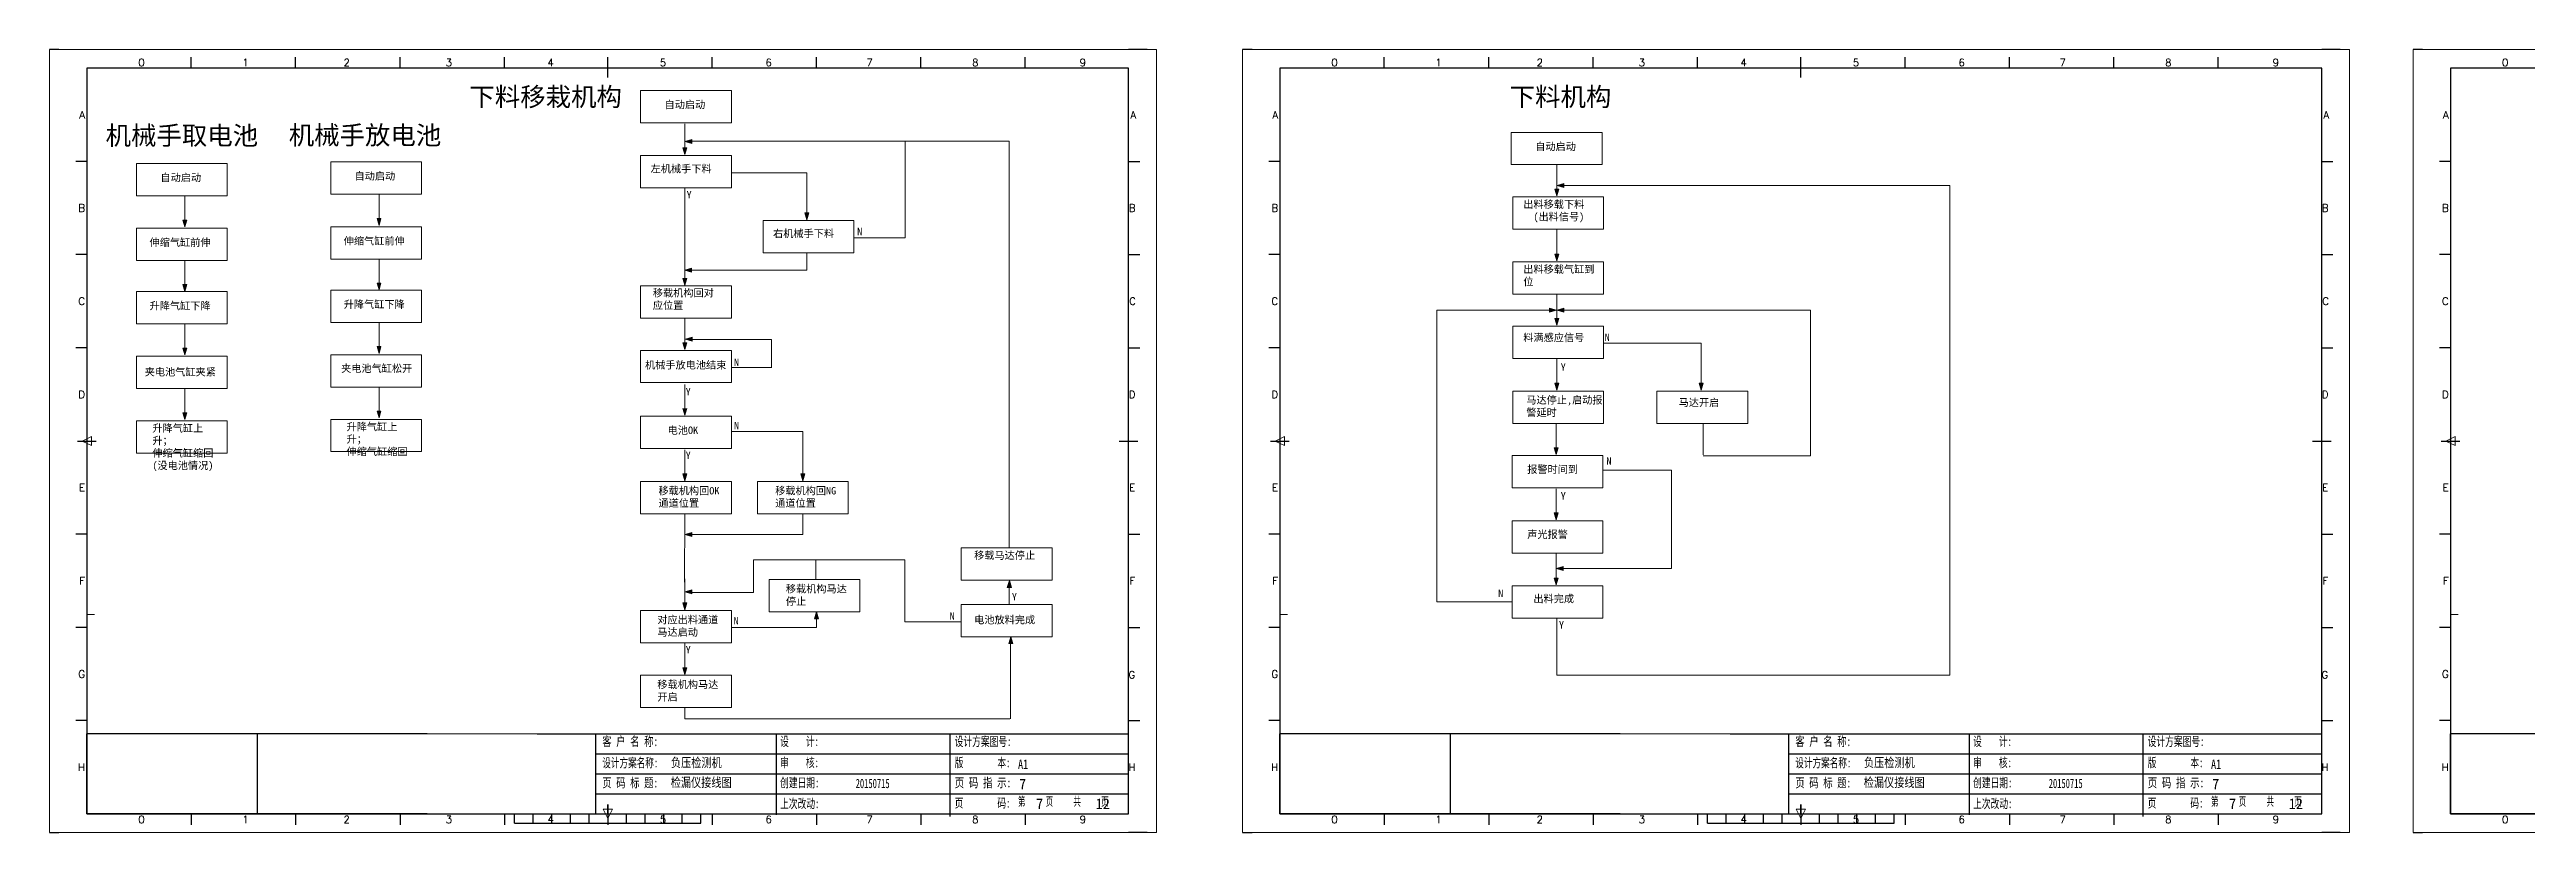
# Model space of a CAD drawing. Extents: x 2511 to 8703, y -745 to 3310.
# Drawn here: x 3461 to 4125, y -513 to -303 of the extents above; entities that cross this region are included whole.
import ezdxf
from ezdxf.enums import TextEntityAlignment as Align

# ---------------------------------------------------------------- set-up
doc = ezdxf.new("R2010")
doc.units = 0
doc.header["$MEASUREMENT"] = 0
doc.layers.add('AE_BOR', color=1, linetype='Continuous')
doc.layers.add('MISC', color=2, linetype='Continuous')
doc.styles.add('Standard0.67', font='', dxfattribs={"width": 0.67})
doc.styles.add('Standard_0.8', font='', dxfattribs={"width": 0.8})
doc.styles.add('WD', font='romans.shx', dxfattribs={"bigfont": 'gbcbig.shx'})
doc.styles.add('样式 0', font='')
doc.styles.get('Standard0.67').set_extended_font_data('FangSong_GB2312')
doc.styles.get('Standard_0.8').set_extended_font_data('FangSong_GB2312')
doc.styles.get('样式 0').set_extended_font_data('KaiTi_GB2312')

# ---------------------------------------------------------------- blocks, each defined once
blk = doc.blocks.new('gb_a2_a')
for p, q in [((584, 410), (25, 410)), ((25, 410), (25, 10)), ((584, 10), (584, 410)), ((25, 10), (584, 10))]:
    blk.add_line(p, q)
at = {"lineweight": 9, "ltscale": 0.1}
blk.add_line((25, 116.9), (29, 116.9), dxfattribs=at)
at = {"layer": 'AE_BOR', "lineweight": 30}
for p, q in [((10, 420), (4.9, 420)), ((594, 420), (584, 420)), ((4.9, 0), (10, 0)), ((594, 0), (584, 0))]:
    blk.add_line(p, q, dxfattribs=at)
at = {"layer": 'AE_BOR', "color": 1, "lineweight": 15}
for p, q in [((4.9, 420), (598.9, 420)), ((4.9, 0), (4.9, 420)), ((598.9, 420), (598.9, 0)), ((22.5, 210), (27.5, 212.5)), ((27.5, 207.5), (22.5, 210)), ((27.5, 212.5), (27.5, 207.5)), ((598.9, 0), (4.9, 0)), ((304.5, 7.5), (302, 12.5)), ((302, 12.5), (307, 12.5)), ((307, 12.5), (304.5, 7.5))]:
    blk.add_line(p, q, dxfattribs=at)
at = {"layer": 'AE_BOR'}
for p, q in [((81, 410), (81, 416)), ((137, 410), (137, 416)), ((193, 410), (193, 416)), ((249, 410), (249, 416)), ((304.5, 410), (304.5, 416)), ((360.5, 410), (360.5, 416)), ((416.5, 410), (416.5, 416)), ((472.5, 410), (472.5, 416)), ((528.5, 410), (528.5, 416)), ((25, 360), (19, 360)), ((584, 360), (590, 360)), ((25, 310), (19, 310)), ((584, 310), (590, 310)), ((25, 260), (19, 260)), ((584, 260), (590, 260)), ((25, 160), (19, 160)), ((584, 160), (590, 160)), ((25, 110), (19, 110)), ((584, 110), (590, 110)), ((25, 60), (19, 60)), ((584, 60), (590, 60)), ((81, 10), (81, 4)), ((137, 10), (137, 4)), ((193, 10), (193, 4)), ((249, 10), (249, 4)), ((304.5, 10), (304.5, 4)), ((360.5, 10), (360.5, 4)), ((416.5, 10), (416.5, 4)), ((472.5, 10), (472.5, 4)), ((528.5, 10), (528.5, 4))]:
    blk.add_line(p, q, dxfattribs=at)
at = {"layer": 'AE_BOR', "color": 2, "lineweight": 30}
for p, q in [((304.5, 405), (304.5, 415)), ((20, 210), (30, 210)), ((579, 210), (589, 210)), ((304.5, 10), (304.5, 15)), ((304.5, 15), (304.5, 5)), ((254.5, 5), (254.5, 10)), ((254.5, 5), (354.5, 5)), ((264.5, 5), (264.5, 10)), ((274.5, 5), (274.5, 10)), ((284.5, 5), (284.5, 10)), ((294.5, 5), (294.5, 10)), ((304.5, 10), (304.5, 5)), ((314.5, 5), (314.5, 10)), ((324.5, 5), (324.5, 10)), ((334.5, 5), (334.5, 10)), ((344.5, 5), (344.5, 10)), ((354.5, 5), (354.5, 10))]:
    blk.add_line(p, q, dxfattribs=at)
at = {"layer": 'AE_BOR', "style": 'WD'}
for s, p in [('0', (54.3, 411)), ('1', (110.1, 411)), ('2', (164.4, 411)), ('3', (219.2, 411)), ('4', (273.8, 411)), ('5', (334.1, 411)), ('6', (390.8, 411)), ('7', (445, 411)), ('8', (501.7, 411)), ('9', (559.4, 411)), ('0', (54.3, 5)), ('1', (110.1, 5)), ('2', (164.4, 5)), ('3', (219.2, 5)), ('4', (273.8, 5)), ('5', (334.1, 5)), ('6', (390.8, 5)), ('7', (445, 5)), ('8', (501.7, 5)), ('9', (559.4, 5))]:
    blk.add_text(s, height=4, dxfattribs=at).set_placement(p, align=Align.CENTER)
for s, p in [('A', (24, 385)), ('A', (588, 385)), ('B', (24, 335)), ('B', (587.7, 335)), ('C', (24, 285)), ('C', (587.9, 285)), ('D', (24, 235)), ('D', (587.7, 235)), ('E', (24, 185)), ('E', (587.5, 185)), ('F', (24, 135)), ('F', (587.5, 135)), ('F', (587.5, 135)), ('G', (24, 85)), ('G', (587.5, 84.6)), ('H', (24, 35)), ('H', (587.7, 35))]:
    blk.add_text(s, height=4, dxfattribs=at).set_placement(p, align=Align.MIDDLE_RIGHT)

msp = doc.modelspace()

# ---------------------------------------------------------------- hatches: boundary and pattern name
at = {"lineweight": 0}
for points in [[(3631.22, -329.32), (3630.68, -329.32), (3631.22, -331.15)], [(3631.76, -329.32), (3631.22, -329.32), (3631.22, -331.15)], [(3633.08, -327.61), (3633.08, -327.07), (3631.25, -327.61)], [(3633.08, -328.15), (3633.08, -327.61), (3631.25, -327.61)], [(3867.06, -339.46), (3867.06, -338.92), (3865.23, -339.46)], [(3865.2, -340.39), (3864.66, -340.39), (3865.2, -342.22)], [(3865.74, -340.39), (3865.2, -340.39), (3865.2, -342.22)], [(3867.06, -340), (3867.06, -339.46), (3865.23, -339.46)], [(3497.08, -348.7), (3496.54, -348.7), (3497.08, -350.53)], [(3497.62, -348.7), (3497.08, -348.7), (3497.08, -350.53)], [(3549.17, -348.31), (3548.63, -348.31), (3549.17, -350.13)], [(3549.7, -348.31), (3549.17, -348.31), (3549.17, -350.13)], [(3663.95, -346.81), (3663.41, -346.81), (3663.95, -348.63)], [(3664.49, -346.81), (3663.95, -346.81), (3663.95, -348.63)], [(3865.2, -357.81), (3864.66, -357.81), (3865.2, -359.63)], [(3865.74, -357.81), (3865.2, -357.81), (3865.2, -359.63)], [(3631.22, -364.35), (3630.68, -364.35), (3631.22, -366.17)], [(3633.04, -362.15), (3633.04, -361.61), (3631.21, -362.15)], [(3633.04, -362.69), (3633.04, -362.15), (3631.21, -362.15)], [(3631.76, -364.35), (3631.22, -364.35), (3631.22, -366.17)], [(3497.08, -366.03), (3496.54, -366.03), (3497.08, -367.86)], [(3497.62, -366.03), (3497.08, -366.03), (3497.08, -367.86)], [(3549.17, -365.63), (3548.63, -365.63), (3549.17, -367.46)], [(3549.7, -365.63), (3549.17, -365.63), (3549.17, -367.46)], [(3863.26, -372.37), (3863.26, -372.91), (3865.09, -372.91)], [(3863.26, -372.91), (3863.26, -373.45), (3865.09, -372.91)], [(3865.2, -375.07), (3864.66, -375.07), (3865.2, -376.9)], [(3865.74, -375.07), (3865.2, -375.07), (3865.2, -376.9)], [(3867.06, -372.88), (3867.06, -372.34), (3865.23, -372.88)], [(3867.06, -373.42), (3867.06, -372.88), (3865.23, -372.88)], [(3497.08, -383.04), (3496.54, -383.04), (3497.08, -384.86)], [(3497.62, -383.04), (3497.08, -383.04), (3497.08, -384.86)], [(3549.17, -382.64), (3548.63, -382.64), (3549.17, -384.47)], [(3549.7, -382.64), (3549.17, -382.64), (3549.17, -384.47)], [(3631.22, -381.62), (3630.68, -381.62), (3631.22, -383.44)], [(3631.76, -381.62), (3631.22, -381.62), (3631.22, -383.44)], [(3633.21, -380.67), (3633.21, -380.13), (3631.39, -380.67)], [(3633.21, -381.2), (3633.21, -380.67), (3631.39, -380.67)], [(3865.2, -392.49), (3864.66, -392.49), (3865.2, -394.31)], [(3865.74, -392.49), (3865.2, -392.49), (3865.2, -394.31)], [(3903.91, -392.49), (3903.37, -392.49), (3903.91, -394.31)], [(3904.44, -392.49), (3903.91, -392.49), (3903.91, -394.31)], [(3497.08, -400.37), (3496.54, -400.37), (3497.08, -402.2)], [(3497.62, -400.37), (3497.08, -400.37), (3497.08, -402.2)], [(3549.17, -399.98), (3548.63, -399.98), (3549.17, -401.8)], [(3549.7, -399.98), (3549.17, -399.98), (3549.17, -401.8)], [(3631.22, -399.25), (3630.68, -399.25), (3631.22, -401.08)], [(3631.76, -399.25), (3631.22, -399.25), (3631.22, -401.08)], [(3865.02, -409.79), (3864.48, -409.79), (3865.02, -411.61)], [(3865.56, -409.79), (3865.02, -409.79), (3865.02, -411.61)], [(3631.22, -416.81), (3630.68, -416.81), (3631.22, -418.64)], [(3631.76, -416.81), (3631.22, -416.81), (3631.22, -418.64)], [(3662.9, -416.81), (3662.36, -416.81), (3662.9, -418.64)], [(3663.44, -416.81), (3662.9, -416.81), (3662.9, -418.64)], [(3865.02, -427.26), (3864.48, -427.26), (3865.02, -429.08)], [(3865.56, -427.26), (3865.02, -427.26), (3865.02, -429.08)], [(3633.08, -433.05), (3633.08, -432.51), (3631.25, -433.05)], [(3633.08, -433.59), (3633.08, -433.05), (3631.25, -433.05)], [(3865.02, -444.74), (3864.48, -444.74), (3865.02, -446.56)], [(3866.85, -442.14), (3866.85, -441.6), (3865.02, -442.14)], [(3866.85, -442.68), (3866.85, -442.14), (3865.02, -442.14)], [(3865.56, -444.74), (3865.02, -444.74), (3865.02, -446.56)], [(3631.22, -451.4), (3630.68, -451.4), (3631.22, -453.23)], [(3631.76, -451.4), (3631.22, -451.4), (3631.22, -453.23)], [(3633.08, -448.47), (3633.08, -447.93), (3631.25, -448.47)], [(3633.08, -449), (3633.08, -448.47), (3631.25, -448.47)], [(3717.75, -447.23), (3718.29, -447.23), (3718.29, -445.4)], [(3718.29, -447.23), (3718.83, -447.23), (3718.29, -445.4)], [(3666.02, -455.64), (3666.55, -455.64), (3666.55, -453.81)], [(3666.55, -455.64), (3667.09, -455.64), (3666.55, -453.81)], [(3718.17, -462.33), (3718.71, -462.33), (3718.71, -460.5)], [(3718.71, -462.33), (3719.25, -462.33), (3718.71, -460.5)], [(3631.22, -468.77), (3630.68, -468.77), (3631.22, -470.6)], [(3631.76, -468.77), (3631.22, -468.77), (3631.22, -470.6)]]:
    msp.add_hatch(color=256, dxfattribs=at).paths.add_polyline_path(points)

# ---------------------------------------------------------------- linework, layer by layer
for p, q in [((3631.22, -322.85), (3631.22, -331.15)), ((3631.22, -331.15), (3630.68, -329.32)), ((3630.68, -329.32), (3631.76, -329.32)), ((3631.22, -331.15), (3631.76, -329.32)), ((3631.25, -327.61), (3633.08, -327.07)), ((3631.25, -327.61), (3633.08, -328.15)), ((3718.21, -327.58), (3631.46, -327.58)), ((3633.08, -327.07), (3633.08, -328.15)), ((3690.35, -353.48), (3690.35, -327.58)), ((3718.21, -436.6), (3718.21, -327.58)), ((3643.71, -336.06), (3663.95, -336.06)), ((3663.95, -336.06), (3663.95, -348.63)), ((3865.2, -333.92), (3865.2, -342.22)), ((3865.23, -339.46), (3867.06, -338.92)), ((3867.06, -338.92), (3867.06, -340)), ((3497.08, -342.23), (3497.08, -350.53)), ((3549.17, -341.84), (3549.17, -350.13)), ((3631.22, -340.01), (3631.22, -366.17)), ((3631.22, -340.34), (3631.22, -348.63)), ((3865.2, -342.22), (3864.66, -340.39)), ((3864.66, -340.39), (3865.74, -340.39)), ((3865.2, -342.22), (3865.74, -340.39)), ((3865.23, -339.46), (3867.06, -340)), ((3970.65, -339.48), (3865.62, -339.48)), ((3970.65, -470.81), (3970.65, -339.48)), ((3497.08, -350.53), (3496.54, -348.7)), ((3496.54, -348.7), (3497.62, -348.7)), ((3497.08, -350.53), (3497.62, -348.7)), ((3549.17, -350.13), (3548.63, -348.31)), ((3548.63, -348.31), (3549.7, -348.31)), ((3549.17, -350.13), (3549.7, -348.31)), ((3663.95, -348.63), (3663.41, -346.81)), ((3663.41, -346.81), (3664.49, -346.81)), ((3663.95, -348.63), (3664.49, -346.81)), ((3865.2, -351.34), (3865.2, -359.63)), ((3663.95, -357.46), (3663.95, -362.16)), ((3676.58, -353.48), (3690.35, -353.48)), ((3865.2, -359.63), (3864.66, -357.81)), ((3864.66, -357.81), (3865.74, -357.81)), ((3865.2, -359.63), (3865.74, -357.81)), ((3497.08, -359.56), (3497.08, -367.86)), ((3549.17, -359.16), (3549.17, -367.46)), ((3631.22, -366.17), (3630.68, -364.35)), ((3630.68, -364.35), (3631.76, -364.35)), ((3631.16, -362.16), (3663.95, -362.16)), ((3631.21, -362.15), (3633.04, -361.61)), ((3631.21, -362.15), (3633.04, -362.69)), ((3631.22, -366.17), (3631.76, -364.35)), ((3633.04, -361.61), (3633.04, -362.69)), ((3497.08, -367.86), (3496.54, -366.03)), ((3496.54, -366.03), (3497.62, -366.03)), ((3497.08, -367.86), (3497.62, -366.03)), ((3549.17, -367.46), (3548.63, -365.63)), ((3548.63, -365.63), (3549.7, -365.63)), ((3549.17, -367.46), (3549.7, -365.63)), ((3865.2, -368.6), (3865.2, -376.9)), ((3497.08, -376.57), (3497.08, -384.86)), ((3549.17, -376.17), (3549.17, -384.47)), ((3631.22, -375.15), (3631.22, -383.44)), ((3832.99, -451.14), (3832.99, -372.89)), ((3863.25, -372.89), (3832.99, -372.89)), ((3865.09, -372.91), (3863.26, -372.37)), ((3863.26, -373.45), (3863.26, -372.37)), ((3865.09, -372.91), (3863.26, -373.45)), ((3865.2, -376.9), (3864.66, -375.07)), ((3864.66, -375.07), (3865.74, -375.07)), ((3865.2, -376.9), (3865.74, -375.07)), ((3865.23, -372.88), (3867.06, -372.34)), ((3865.23, -372.88), (3867.06, -373.42)), ((3933.21, -372.89), (3865.62, -372.89)), ((3867.06, -372.34), (3867.06, -373.42)), ((3933.21, -411.92), (3933.21, -372.89)), ((3497.08, -384.86), (3496.54, -383.04)), ((3496.54, -383.04), (3497.62, -383.04)), ((3497.08, -384.86), (3497.62, -383.04)), ((3549.17, -384.47), (3548.63, -382.64)), ((3548.63, -382.64), (3549.7, -382.64)), ((3549.17, -384.47), (3549.7, -382.64)), ((3631.22, -383.44), (3630.68, -381.62)), ((3630.68, -381.62), (3631.76, -381.62)), ((3631.22, -383.44), (3631.76, -381.62)), ((3631.39, -380.67), (3633.21, -380.13)), ((3631.39, -380.67), (3633.21, -381.2)), ((3633.2, -380.72), (3654.5, -380.72)), ((3633.21, -380.13), (3633.21, -381.2)), ((3654.5, -388.31), (3654.5, -380.72)), ((3877.69, -381.72), (3903.91, -381.72)), ((3903.91, -381.72), (3903.91, -394.31)), ((3643.7, -388.29), (3654.41, -388.29)), ((3865.2, -386.02), (3865.2, -394.31)), ((3497.08, -393.9), (3497.08, -402.2)), ((3549.17, -393.51), (3549.17, -401.8)), ((3631.22, -392.78), (3631.22, -401.08)), ((3865.2, -394.31), (3864.66, -392.49)), ((3864.66, -392.49), (3865.74, -392.49)), ((3865.2, -394.31), (3865.74, -392.49)), ((3903.91, -394.31), (3903.37, -392.49)), ((3903.37, -392.49), (3904.44, -392.49)), ((3903.91, -394.31), (3904.44, -392.49)), ((3497.08, -402.2), (3496.54, -400.37)), ((3496.54, -400.37), (3497.62, -400.37)), ((3497.08, -402.2), (3497.62, -400.37)), ((3549.17, -401.8), (3548.63, -399.98)), ((3548.63, -399.98), (3549.7, -399.98)), ((3549.17, -401.8), (3549.7, -399.98)), ((3631.22, -401.08), (3630.68, -399.25)), ((3631.22, -401.08), (3631.76, -399.25)), ((3865.02, -403.32), (3865.02, -411.61)), ((3904.43, -403.36), (3904.43, -411.66)), ((3631.22, -410.34), (3631.22, -418.64)), ((3643.73, -405.4), (3662.9, -405.4)), ((3662.9, -405.4), (3662.9, -418.64)), ((3865.02, -411.61), (3864.48, -409.79)), ((3864.48, -409.79), (3865.56, -409.79)), ((3865.02, -411.61), (3865.56, -409.79)), ((3904.48, -411.92), (3933.21, -411.92)), ((3631.22, -418.64), (3630.68, -416.81)), ((3630.68, -416.81), (3631.76, -416.81)), ((3631.22, -418.64), (3631.76, -416.81)), ((3662.9, -418.64), (3662.36, -416.81)), ((3662.36, -416.81), (3663.44, -416.81)), ((3662.9, -418.64), (3663.44, -416.81)), ((3877.51, -415.81), (3895.91, -415.81)), ((3895.91, -415.81), (3895.91, -442.19)), ((3865.02, -420.79), (3865.02, -429.08)), ((3631.22, -427.61), (3631.13, -445.84)), ((3662.89, -427.5), (3662.89, -433.07)), ((3865.02, -429.08), (3864.48, -427.26)), ((3864.48, -427.26), (3865.56, -427.26)), ((3865.02, -429.08), (3865.56, -427.26)), ((3631.25, -433.05), (3633.08, -432.51)), ((3631.25, -433.05), (3633.08, -433.59)), ((3633.08, -432.51), (3633.08, -433.59)), ((3633.1, -433.07), (3662.89, -433.07)), ((3865.02, -438.27), (3865.02, -446.56)), ((3631.22, -444.93), (3631.22, -453.23)), ((3690.23, -439.87), (3649.65, -439.87)), ((3649.65, -439.87), (3649.65, -448.16)), ((3666.33, -445.15), (3666.33, -439.87)), ((3690.23, -439.86), (3690.23, -456.48)), ((3865.02, -446.56), (3864.48, -444.74)), ((3864.48, -444.74), (3865.56, -444.74)), ((3865.02, -442.14), (3866.85, -441.6)), ((3865.02, -442.14), (3866.85, -442.68)), ((3865.02, -446.56), (3865.56, -444.74)), ((3895.91, -442.19), (3865.52, -442.19)), ((3866.85, -441.6), (3866.85, -442.68)), ((3631.22, -453.23), (3630.68, -451.4)), ((3630.68, -451.4), (3631.76, -451.4)), ((3631.22, -453.23), (3631.76, -451.4)), ((3631.25, -448.47), (3633.08, -447.93)), ((3631.25, -448.47), (3633.08, -449)), ((3649.65, -448.63), (3633.06, -448.63)), ((3633.08, -447.93), (3633.08, -449)), ((3649.65, -448.16), (3649.65, -448.63)), ((3718.29, -445.4), (3717.75, -447.23)), ((3718.83, -447.23), (3717.75, -447.23)), ((3718.21, -451.87), (3718.21, -445.56)), ((3718.29, -445.4), (3718.83, -447.23)), ((3853.13, -451.14), (3832.99, -451.14)), ((3643.74, -458.02), (3666.58, -458.02)), ((3666.55, -453.81), (3666.02, -455.64)), ((3667.09, -455.64), (3666.02, -455.64)), ((3666.55, -453.81), (3667.09, -455.64)), ((3666.58, -458.02), (3666.58, -453.78)), ((3690.23, -456.48), (3705.4, -456.48)), ((3865.17, -455.5), (3865.17, -470.81)), ((3631.22, -462.3), (3631.22, -470.6)), ((3718.71, -460.5), (3718.17, -462.33)), ((3719.25, -462.33), (3718.17, -462.33)), ((3718.64, -482.45), (3718.64, -460.65)), ((3718.71, -460.5), (3719.25, -462.33)), ((3631.22, -470.6), (3630.68, -468.77)), ((3630.68, -468.77), (3631.76, -468.77)), ((3631.22, -470.6), (3631.76, -468.77)), ((3865.17, -470.81), (3970.65, -470.81)), ((3631.18, -482.51), (3631.18, -479.46)), ((3718.44, -482.51), (3631.18, -482.51))]:
    msp.add_line(p, q, dxfattribs=at)
at = {"color": 0, "ltscale": 2}
for p, q in [((3470.8, -507.97), (3470.8, -486.52)), ((3562.11, -486.52), (3470.8, -486.52)), ((3591.57, -486.52), (3750.3, -486.52)), ((3607.27, -486.52), (3607.27, -507.97)), ((3655.83, -508.23), (3655.83, -486.52)), ((3702.41, -508.73), (3702.41, -486.52)), ((3750.3, -507.97), (3750.3, -486.52)), ((3790.9, -507.97), (3790.9, -486.52)), ((3882.2, -486.52), (3790.9, -486.52)), ((3911.66, -486.52), (4070.4, -486.52)), ((3927.36, -486.52), (3927.36, -507.97)), ((3975.93, -508.23), (3975.93, -486.52)), ((4022.51, -508.73), (4022.51, -486.52)), ((4070.4, -507.97), (4070.4, -486.52)), ((4104.98, -507.97), (4104.98, -486.52)), ((4196.28, -486.52), (4104.98, -486.52)), ((3720.3, -502.61), (3750.3, -502.61)), ((4040.4, -502.61), (4070.4, -502.61)), ((3562.11, -507.97), (3470.8, -507.97)), ((3720.3, -507.97), (3750.3, -507.97)), ((3882.2, -507.97), (3790.9, -507.97)), ((4040.4, -507.97), (4070.4, -507.97)), ((4196.28, -507.97), (4104.98, -507.97))]:
    msp.add_line(p, q, dxfattribs=at)
at = {"color": 0}
for p, q in [((3516.45, -486.52), (3516.45, -507.97)), ((3836.55, -486.52), (3836.55, -507.97))]:
    msp.add_line(p, q, dxfattribs=at)
at = {"lineweight": 9, "ltscale": 0.1}
for p, q in [((3562.11, -486.52), (3591.57, -486.52)), ((3882.2, -486.52), (3911.66, -486.52)), ((3562.11, -507.97), (3591.57, -507.97)), ((3590.21, -507.97), (3590.21, -507.97)), ((3590.21, -507.97), (3590.21, -507.97)), ((3882.2, -507.97), (3911.66, -507.97)), ((3910.31, -507.97), (3910.31, -507.97)), ((3910.31, -507.97), (3910.31, -507.97))]:
    msp.add_line(p, q, dxfattribs=at)
for p, q in [((3607.27, -491.89), (3651.52, -491.89)), ((3607.27, -497.25), (3651.52, -497.25)), ((3651.52, -491.89), (3720.3, -491.89)), ((3651.52, -497.25), (3720.3, -497.25)), ((3720.3, -491.89), (3750.3, -491.89)), ((3720.3, -497.25), (3750.3, -497.25)), ((3927.36, -491.89), (3971.61, -491.89)), ((3927.36, -497.25), (3971.61, -497.25)), ((3971.61, -491.89), (4040.4, -491.89)), ((3971.61, -497.25), (4040.4, -497.25)), ((4040.4, -491.89), (4070.4, -491.89)), ((4040.4, -497.25), (4070.4, -497.25)), ((3607.27, -502.61), (3651.52, -502.61)), ((3651.52, -502.61), (3720.3, -502.61)), ((3927.36, -502.61), (3971.61, -502.61)), ((3971.61, -502.61), (4040.4, -502.61)), ((3591.57, -507.97), (3651.52, -507.97)), ((3591.57, -507.97), (3651.52, -507.97)), ((3651.52, -507.97), (3720.3, -507.97)), ((3911.66, -507.97), (3971.61, -507.97)), ((3911.66, -507.97), (3971.61, -507.97)), ((3971.61, -507.97), (4040.4, -507.97))]:
    msp.add_line(p, q)
at = {"lineweight": 0}
for points in [[(3619.37, -313.95), (3643.71, -313.95), (3643.71, -322.6), (3619.37, -322.6)], [(3852.97, -325.18), (3877.31, -325.18), (3877.31, -333.84), (3852.97, -333.84)], [(3619.37, -331.43), (3643.71, -331.43), (3643.71, -340.09), (3619.37, -340.09)], [(3484.11, -333.51), (3508.45, -333.51), (3508.45, -342.17), (3484.11, -342.17)], [(3536.2, -333.11), (3560.54, -333.11), (3560.54, -341.77), (3536.2, -341.77)], [(3853.35, -342.5), (3877.69, -342.5), (3877.69, -351.15), (3853.35, -351.15)], [(3484.11, -350.91), (3508.45, -350.91), (3508.45, -359.56), (3484.11, -359.56)], [(3536.2, -350.51), (3560.54, -350.51), (3560.54, -359.17), (3536.2, -359.17)], [(3652.22, -348.8), (3676.56, -348.8), (3676.56, -357.46), (3652.22, -357.46)], [(3853.35, -359.91), (3877.69, -359.91), (3877.69, -368.57), (3853.35, -368.57)], [(3484.11, -367.91), (3508.45, -367.91), (3508.45, -376.57), (3484.11, -376.57)], [(3536.2, -367.51), (3560.54, -367.51), (3560.54, -376.17), (3536.2, -376.17)], [(3619.37, -366.38), (3643.71, -366.38), (3643.71, -375.04), (3619.37, -375.04)], [(3853.35, -377.18), (3877.69, -377.18), (3877.69, -385.84), (3853.35, -385.84)], [(3484.11, -385.25), (3508.45, -385.25), (3508.45, -393.91), (3484.11, -393.91)], [(3536.2, -384.85), (3560.54, -384.85), (3560.54, -393.51), (3536.2, -393.51)], [(3619.37, -383.65), (3643.71, -383.65), (3643.71, -392.31), (3619.37, -392.31)], [(3853.35, -394.6), (3877.69, -394.6), (3877.69, -403.25), (3853.35, -403.25)], [(3892.06, -394.6), (3916.4, -394.6), (3916.4, -403.25), (3892.06, -403.25)], [(3484.11, -402.56), (3508.45, -402.56), (3508.45, -411.22), (3484.11, -411.22)], [(3536.2, -402.16), (3560.54, -402.16), (3560.54, -410.82), (3536.2, -410.82)], [(3619.37, -401.28), (3643.71, -401.28), (3643.71, -409.94), (3619.37, -409.94)], [(3853.17, -411.9), (3877.51, -411.9), (3877.51, -420.55), (3853.17, -420.55)], [(3619.37, -418.85), (3643.71, -418.85), (3643.71, -427.5), (3619.37, -427.5)], [(3650.68, -418.85), (3675.02, -418.85), (3675.02, -427.5), (3650.68, -427.5)], [(3853.17, -429.36), (3877.51, -429.36), (3877.51, -438.02), (3853.17, -438.02)], [(3705.4, -436.6), (3729.74, -436.6), (3729.74, -445.26), (3705.4, -445.26)], [(3653.86, -445.15), (3678.2, -445.15), (3678.2, -453.8), (3653.86, -453.8)], [(3705.4, -451.87), (3729.74, -451.87), (3729.74, -460.52), (3705.4, -460.52)], [(3853.17, -446.85), (3877.51, -446.85), (3877.51, -455.5), (3853.17, -455.5)], [(3619.37, -453.43), (3643.71, -453.43), (3643.71, -462.09), (3619.37, -462.09)], [(3619.37, -470.81), (3643.71, -470.81), (3643.71, -479.46), (3619.37, -479.46)]]:
    msp.add_lwpolyline(points, close=True, dxfattribs=at)

# ---------------------------------------------------------------- block references
at = {"xscale": 0.5, "yscale": 0.5, "zscale": 0.5}
for p in [(3458.3, -512.97), (3778.4, -512.97), (4092.48, -512.97)]:
    msp.add_blockref('gb_a2_a', p, dxfattribs=at)

# ---------------------------------------------------------------- texts
at = {"lineweight": 0, "attachment_point": 1}
for s, insert, char_height, width in [('{\\fSimSun|b1|i0|c134|p2;\\C1;下料移栽机构}', (3573.41, -313.14), 5, 42.644), ('{\\fSimSun|b0|i0|c134|p2;自动启动}', (3625.79, -316.74), 2, 14.0642), ('{\\fSimSun|b1|i0|c134|p2;\\C1;下料机构}', (3852.53, -313.14), 5, 42.644), ('{\\fSimSun|b1|i0|c134|p2;\\C1;机械手取电池}', (3475.81, -323.53), 5, 42.9528), ('{\\fSimSun|b1|i0|c134|p2;\\C1;机械手放电池}', (3524.95, -323.44), 5, 42.644), ('{\\fSimSun|b0|i0|c134|p2;自动启动}', (3859.39, -327.97), 2, 14.0642), ('{\\fSimSun|b0|i0|c134|p2;自动启动}', (3490.53, -336.3), 2, 14.0642), ('{\\fSimSun|b0|i0|c134|p2;自动启动}', (3542.61, -335.9), 2, 14.0642), ('{\\fSimSun|b0|i0|c134|p2;左机械手下料}', (3622.04, -333.95), 2, 20.5691), ('{\\fSimSun|b0|i0|c134|p2;Y}', (3631.69, -340.9), 2, 3.9114), ('{\\fSimSun|b0|i0|c134|p2;出料移载下料\\P  (出料信号)}', (3856.18, -343.48), 2, 20.5691), ('{\\fSimSun|b0|i0|c134|p2;右机械手下料}', (3654.9, -351.32), 2, 20.5691), ('{\\fSimSun|b0|i0|c134|p2;N}', (3677.47, -350.79), 2, 3.9114), ('{\\fSimSun|b0|i0|c134|p2;伸缩气缸前伸}', (3487.61, -353.7), 2, 17.8923), ('{\\fSimSun|b0|i0|c134|p2;伸缩气缸前伸}', (3539.7, -353.3), 2, 17.8923), ('{\\fSimSun|b0|i0|c134|p2;出料移载气缸到位}', (3856.18, -360.9), 2, 20.5691), ('{\\fSimSun|b0|i0|c134|p2;升降气缸下降}', (3487.61, -370.7), 2, 17.8923), ('{\\fSimSun|b0|i0|c134|p2;升降气缸下降}', (3539.7, -370.31), 2, 17.8923), ('{\\fSimSun|b0|i0|c134|p2;移载机构回对应位置}', (3622.64, -367.25), 2, 18.1836), ('{\\fSimSun|b0|i0|c134|p2;料满感应信号}', (3856.18, -379.23), 2, 20.5691), ('{\\fSimSun|b0|i0|c134|p2;N}', (3878.03, -379.15), 2, 3.9114), ('{\\fSimSun|b0|i0|c134|p2;夹电池气缸夹紧}', (3486.31, -388.44), 2, 20.0295), ('{\\fSimSun|b0|i0|c134|p2;夹电池气缸松开}', (3538.99, -387.5), 2, 20.5388), ('{\\fSimSun|b0|i0|c134|p2;机械手放电池结束}', (3620.54, -386.58), 2, 22.6127), ('{\\fSimSun|b0|i0|c134|p2;N}', (3644.42, -385.87), 2, 3.9114), ('{\\fSimSun|b0|i0|c134|p2;Y}', (3866.23, -387.14), 2, 3.9114), ('{\\fSimSun|b0|i0|c134|p2;Y}', (3631.45, -393.72), 2, 3.9114), ('{\\fSimSun|b0|i0|c134|p2;马达停止,启动报警延时}', (3856.99, -395.97), 2, 20.5691), ('{\\fSimSun|b0|i0|c134|p2;马达开启}', (3897.86, -396.65), 2, 20.5691), ('{\\fSimSun|b0|i0|c134|p2;升降气缸上升；\\P伸缩气缸缩回(没电池情况)}', (3488.37, -403.53), 2, 17.8923), ('{\\fSimSun|b0|i0|c134|p2;升降气缸上升；\\P伸缩气缸缩回}', (3540.46, -403.14), 2, 17.8923), ('{\\fSimSun|b0|i0|c134|p2;电池OK}', (3626.61, -404.09), 2, 18.1836), ('{\\fSimSun|b0|i0|c134|p2;N}', (3644.42, -402.83), 2, 3.9114), ('{\\fSimSun|b0|i0|c134|p2;Y}', (3631.45, -410.79), 2, 3.9114), ('{\\fSimSun|b0|i0|c134|p2;报警时间到}', (3857.24, -414.56), 2, 20.5691), ('{\\fSimSun|b0|i0|c134|p2;N}', (3878.49, -412.32), 2, 3.9114), ('{\\fSimSun|b0|i0|c134|p2;移载机构回OK通道位置}', (3624.14, -420.3), 2, 18.1836), ('{\\fSimSun|b0|i0|c134|p2;移载机构回NG通道位置}', (3655.46, -420.3), 2, 18.1836), ('{\\fSimSun|b0|i0|c134|p2;Y}', (3866.23, -421.69), 2, 3.9114), ('{\\fSimSun|b0|i0|c134|p2;声光报警}', (3857.24, -432.03), 2, 20.5691), ('{\\fSimSun|b0|i0|c134|p2;移载马达停止}', (3708.85, -437.63), 2, 18.1836), ('{\\fSimSun|b0|i0|c134|p2;移载机构马达停止}', (3658.33, -446.63), 2, 18.1836), ('{\\fSimSun|b0|i0|c134|p2;Y}', (3718.96, -448.72), 2, 3.9114), ('{\\fSimSun|b0|i0|c134|p2;N}', (3849.45, -447.83), 2, 3.9114), ('{\\fSimSun|b0|i0|c134|p2;出料完成}', (3858.9, -449.27), 2, 20.5691), ('{\\fSimSun|b0|i0|c134|p2;对应出料通道马达启动}', (3623.84, -454.91), 2, 18.1836), ('{\\fSimSun|b0|i0|c134|p2;N}', (3644.29, -455.19), 2, 3.9114), ('{\\fSimSun|b0|i0|c134|p2;N}', (3702.26, -453.91), 2, 3.9114), ('{\\fSimSun|b0|i0|c134|p2;电池放料完成}', (3708.85, -454.93), 2, 18.1836), ('{\\fSimSun|b0|i0|c134|p2;Y}', (3865.75, -456.27), 2, 3.9114), ('{\\fSimSun|b0|i0|c134|p2;Y}', (3631.45, -462.95), 2, 3.9114), ('{\\fSimSun|b0|i0|c134|p2;移载机构马达开启}', (3623.84, -472.29), 2, 18.1836)]:
    msp.add_mtext(s, dxfattribs=dict(at, insert=insert, char_height=char_height, width=width))
at = {"color": 0, "ltscale": 2, "char_height": 2.5, "attachment_point": 1}
for s, insert, width, style in [('{\\fSimSun|b0|i0|c134|p2;\\W0.72;客 户 名 称:}', (3609.07, -487.29), 16.2477, 'Standard0.67'), ('{\\fSimSun|b0|i0|c134|p2;设    计:}', (3656.79, -487.29), 12.0312, 'Standard0.67'), ('{\\fSimSun|b0|i0|c134|p2;设计方案图号:}', (3703.62, -487.29), 15.1644, 'Standard0.67'), ('{\\fSimSun|b0|i0|c134|p2;\\W0.72;客 户 名 称:}', (3929.17, -487.29), 16.2477, 'Standard0.67'), ('{\\fSimSun|b0|i0|c134|p2;设    计:}', (3976.88, -487.29), 12.0312, 'Standard0.67'), ('{\\fSimSun|b0|i0|c134|p2;设计方案图号:}', (4023.71, -487.29), 15.1644, 'Standard0.67'), ('{\\fSimSun|b0|i0|c134|p2;\\W0.66;设计方案名称:}', (3609.07, -493.02), 15.1234, 'Standard0.67'), ('{\\fSimSun|b0|i0|c134|p2;\\W0.72;页 码 标 题:}', (3609.07, -498.39), 15.1234, 'Standard0.67'), ('{\\fSimSun|b0|i0|c134|p2;负压检测机}', (3627.48, -492.97), 33.9078, 'Standard_0.8'), ('{\\fSimSun|b0|i0|c134|p2;创建日期:}', (3656.79, -498.37), 12.0312, 'Standard0.67'), ('{\\fSimSun|b0|i0|c134|p2;审    核:}', (3656.79, -492.97), 12.0312, 'Standard0.67'), ('{\\fSimSun|b0|i0|c134|p2;版        本:}', (3703.62, -492.97), 16.8498, 'Standard0.67'), ('{\\fSimSun|b0|i0|c134|p2;\\W0.73;页 码 指 示:}', (3703.62, -498.37), 16.1995, 'Standard0.67'), ('{\\fSimSun|b0|i0|c134|p2;A1}', (3720.62, -493.41), 33.9078, 'Standard_0.8'), ('{\\fSimSun|b0|i0|c134|p2;\\W0.66;设计方案名称:}', (3929.17, -493.02), 15.1234, 'Standard0.67'), ('{\\fSimSun|b0|i0|c134|p2;\\W0.72;页 码 标 题:}', (3929.17, -498.39), 15.1234, 'Standard0.67'), ('{\\fSimSun|b0|i0|c134|p2;负压检测机}', (3947.58, -492.97), 33.9078, 'Standard_0.8'), ('{\\fSimSun|b0|i0|c134|p2;创建日期:}', (3976.88, -498.37), 12.0312, 'Standard0.67'), ('{\\fSimSun|b0|i0|c134|p2;审    核:}', (3976.88, -492.97), 12.0312, 'Standard0.67'), ('{\\fSimSun|b0|i0|c134|p2;版        本:}', (4023.71, -492.97), 16.8498, 'Standard0.67'), ('{\\fSimSun|b0|i0|c134|p2;\\W0.73;页 码 指 示:}', (4023.71, -498.37), 16.1995, 'Standard0.67'), ('{\\fSimSun|b0|i0|c134|p2;A1}', (4040.71, -493.41), 33.9078, 'Standard_0.8'), ('{\\fSimSun|b0|i0|c134|p2;上次改动:}', (3656.79, -503.96), 12.0312, 'Standard0.67'), ('{\\fSimSun|b0|i0|c134|p2;20150715}', (3677.06, -498.57), 12.0312, 'Standard0.67'), ('{\\fSimSun|b0|i0|c134|p2;页        码:}', (3703.62, -503.81), 15.7258, 'Standard0.67'), ('{\\Fromans,gbcbig|c134;第}    {\\Fromans,gbcbig|c134;页}    {\\Fromans,gbcbig|c134;共}    {\\Fromans,gbcbig|c134;页}', (3720.61, -503.57), 33.9078, 'Standard_0.8'), ('{\\fSimSun|b0|i0|c134|p2;上次改动:}', (3976.88, -503.96), 12.0312, 'Standard0.67'), ('{\\fSimSun|b0|i0|c134|p2;20150715}', (3997.16, -498.57), 12.0312, 'Standard0.67'), ('{\\fSimSun|b0|i0|c134|p2;页        码:}', (4023.71, -503.81), 15.7258, 'Standard0.67'), ('{\\Fromans,gbcbig|c134;第}    {\\Fromans,gbcbig|c134;页}    {\\Fromans,gbcbig|c134;共}    {\\Fromans,gbcbig|c134;页}', (4040.71, -503.57), 33.9078, 'Standard_0.8')]:
    msp.add_mtext(s, dxfattribs=dict(at, insert=insert, width=width, style=style))
at = {"layer": 'MISC', "color": 0, "attachment_point": 1}
for s, insert, char_height, width, style in [('{\\fSimSun|b0|i0|c134|p2;检漏仪接线图}', (3627.43, -498.29), 2.5, 24.1794, 'Standard_0.8'), ('{\\fSimSun|b0|i0|c134|p2;检漏仪接线图}', (3947.52, -498.29), 2.5, 24.1794, 'Standard_0.8'), ('7', (3720.91, -498.58), 2.8, 3.07, '样式 0'), ('7', (3725.45, -503.87), 2.8, 3.07, '样式 0'), ('12', (3741.46, -503.87), 2.8, 3.07, '样式 0'), ('7', (4041.01, -498.58), 2.8, 3.07, '样式 0'), ('7', (4045.54, -503.87), 2.8, 3.07, '样式 0'), ('12', (4061.56, -503.87), 2.8, 3.07, '样式 0')]:
    msp.add_mtext(s, dxfattribs=dict(at, insert=insert, char_height=char_height, width=width, style=style))

doc.saveas('drawing.dxf')
